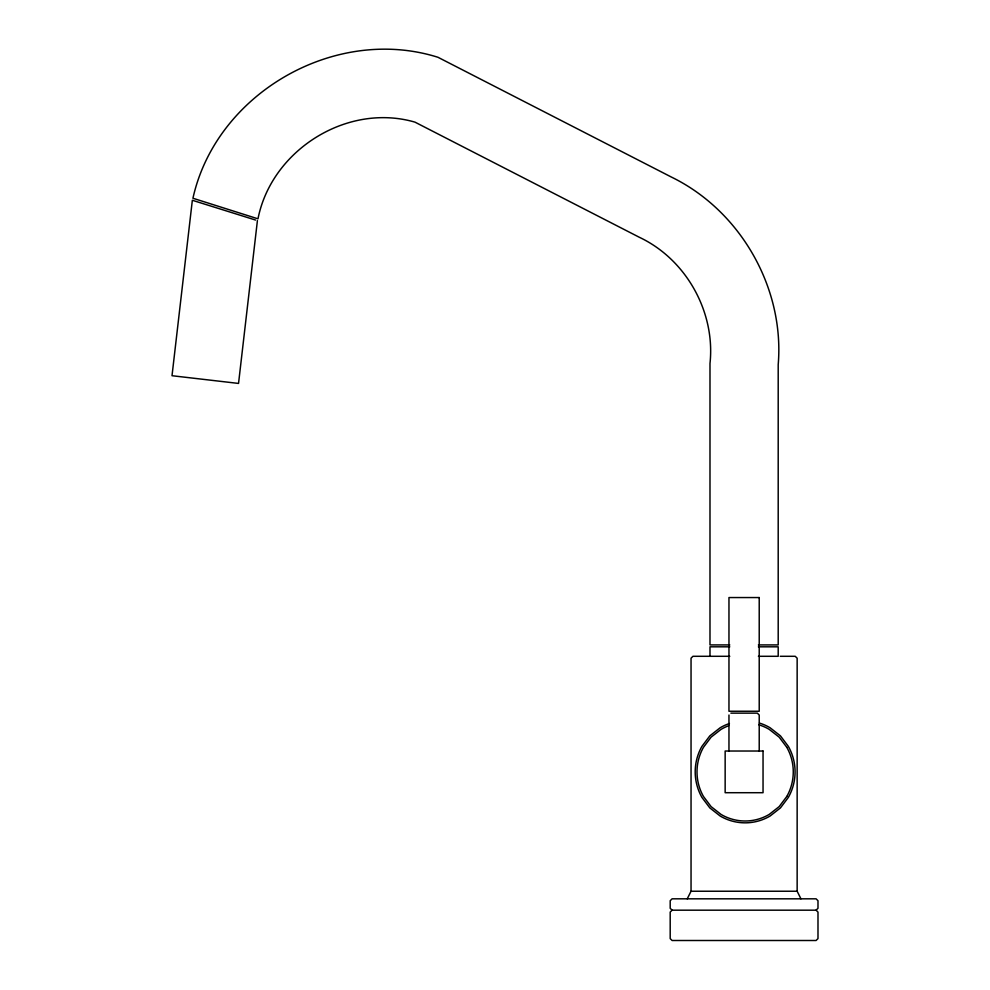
<?xml version="1.0" encoding="UTF-8"?>
<svg xmlns="http://www.w3.org/2000/svg" width="990" height="990" viewBox="0 0 990 990"><rect width="100%" height="100%" fill="white"/><g stroke="black" fill="none" stroke-linecap="round" stroke-linejoin="round"><path stroke-width="1.49" d="M257.412 220.621L238.541 383.427L172.013 375.717L192.345 200.277L255.581 220.052M687.246 898.821L691.045 891.235L691.045 658.189L692.951 656.296L729.779 656.296M786.815 796.443L779.167 806.615L769.205 814.423A47.334 47.334 0 0 1 721.067 814.436L711.092 806.615L703.445 796.443A49.958 49.958 0 0 1 703.457 747.339L711.092 737.154L721.067 729.358A47.334 47.334 0 0 1 728.677 725.732M672.111 910.181L670.193 912.075L670.193 938.607L672.111 940.5L816.082 940.5L817.988 938.607L817.988 912.075L816.082 910.181L672.111 910.181L670.193 908.288L670.193 900.714L672.111 898.821L816.082 898.821L817.988 900.714L817.988 908.288L816.082 910.181M729.779 644.923L709.991 644.923L709.991 363.479C715.523 311.961 686.144 259.269 639.206 237.216L414.971 122.141C347.267 102.428 271.545 149.973 257.982 218.827L192.939 198.248C216.303 92.973 335.264 24.911 437.976 57.284L671.344 177.037C740.458 210.623 784.662 288.028 778.202 364.629L778.202 644.923L758.402 644.923M729.779 646.816L709.991 646.816L709.991 656.296M758.402 646.816L778.202 646.816L778.202 656.296L758.402 656.296M780.256 656.296L795.23 656.296L797.148 658.189L797.148 891.235L800.935 898.821M730.868 713.134L757.313 713.134L759.219 715.027L759.219 751.026M691.045 891.235L797.148 891.235M786.815 747.326L779.167 737.154L769.205 729.358A47.334 47.334 0 0 0 758.934 724.829M728.962 715.027L728.962 751.026M729.432 723.517A49.104 49.104 0 0 0 720.163 727.761L709.83 735.867L701.885 746.41A51.827 51.827 0 0 0 701.898 797.371L709.83 807.914L720.163 816.02A49.104 49.104 0 0 0 770.096 816.02L780.442 807.914L788.374 797.371A51.827 51.827 0 0 0 788.374 746.41L780.442 735.867L770.096 727.761A49.104 49.104 0 0 0 759.441 723.071M786.815 747.339A49.958 49.958 0 0 1 786.815 796.443M759.219 597.552L728.962 597.552L728.962 711.241L759.219 711.241L759.219 597.552M763.043 751.026L725.15 751.026L725.15 792.705L763.043 792.705L763.043 751.026"/></g></svg>
